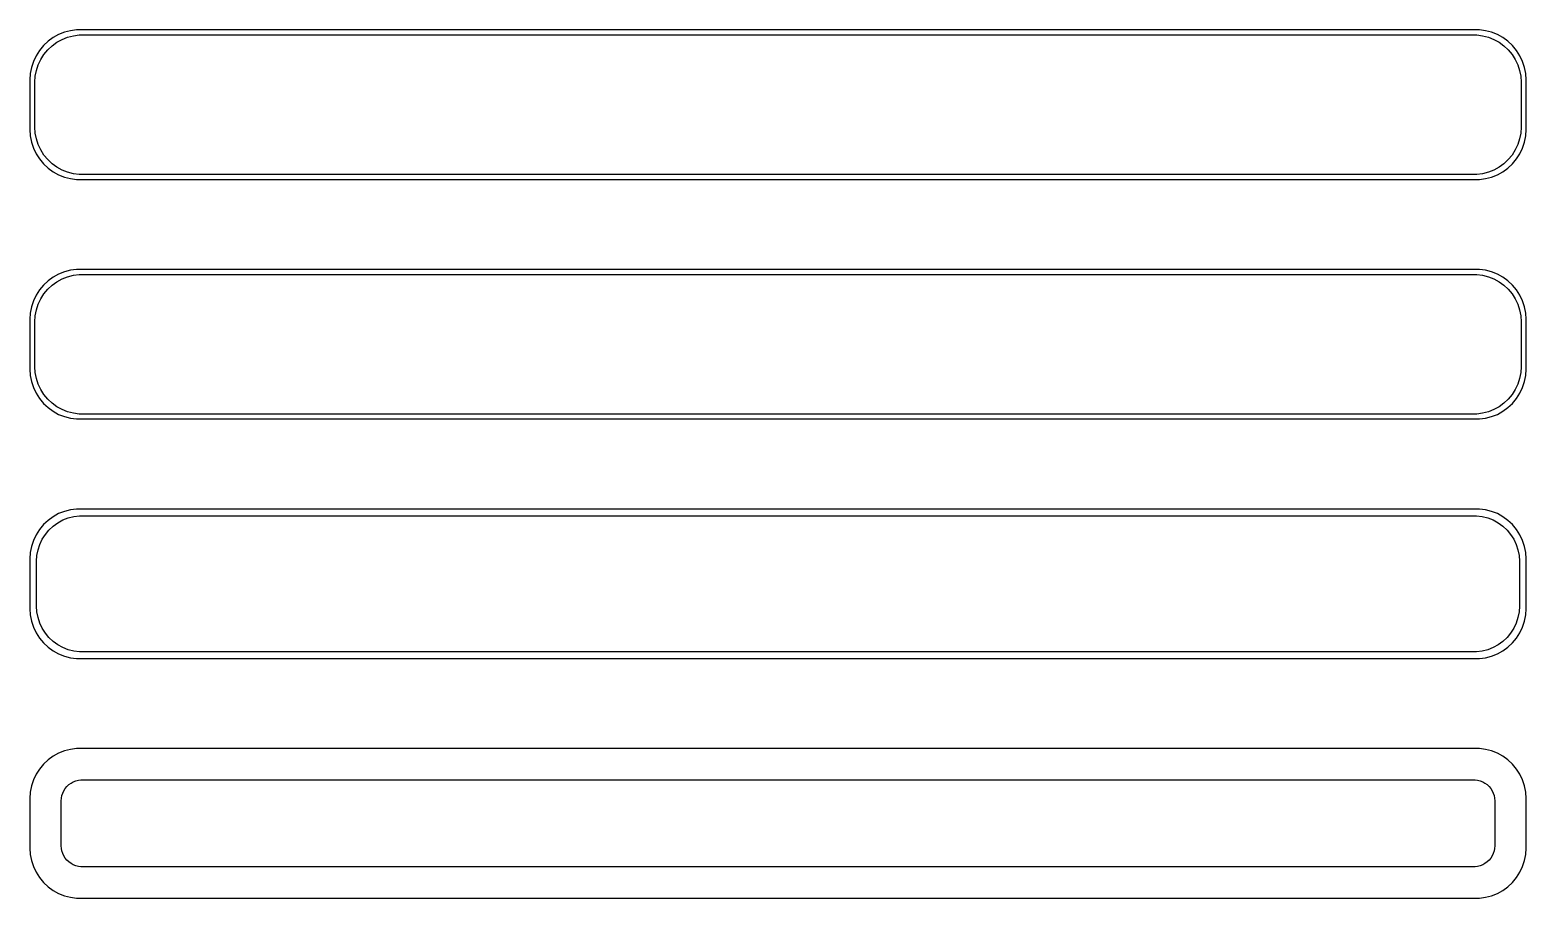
# Model space of a CAD drawing. Header units: metres. Extents: x -75 to 75, y 89 to 175.
import ezdxf

# ---------------------------------------------------------------- set-up
doc = ezdxf.new("R2010")
doc.units = ezdxf.units.M

msp = doc.modelspace()

# ---------------------------------------------------------------- linework, layer by layer
for p, q in [((-73.1871, 174.353), (-73.6448, 173.923)), ((-72.6791, 174.722), (-73.1871, 174.353)), ((-72.7778, 173.91), (-72.2952, 174.261)), ((-72.1289, 175.024), (-72.6791, 174.722)), ((-72.2952, 174.261), (-71.7724, 174.548)), ((-71.5451, 175.255), (-72.1289, 175.024)), ((-71.7724, 174.548), (-71.2178, 174.768)), ((-70.9369, 175.411), (-71.5451, 175.255)), ((-71.2178, 174.768), (-70.6401, 174.916)), ((-70.3139, 175.49), (-70.9369, 175.411)), ((-70.6401, 174.916), (-70.0482, 174.991)), ((70.3139, 175.49), (-70.3139, 175.49)), ((-70.0482, 174.991), (70.0482, 174.991)), ((70.0482, 174.991), (70.6401, 174.916)), ((70.9369, 175.411), (70.3139, 175.49)), ((70.6401, 174.916), (71.2178, 174.768)), ((71.5451, 175.255), (70.9369, 175.411)), ((71.2178, 174.768), (71.7724, 174.548)), ((72.1289, 175.024), (71.5451, 175.255)), ((71.7724, 174.548), (72.2952, 174.261)), ((72.6791, 174.722), (72.1289, 175.024)), ((72.2952, 174.261), (72.7778, 173.91)), ((73.1871, 174.353), (72.6791, 174.722)), ((73.6448, 173.923), (73.1871, 174.353)), ((-74.3815, 172.909), (-74.6489, 172.341)), ((-74.0451, 173.439), (-74.3815, 172.909)), ((-74.1664, 171.999), (-73.9125, 172.538)), ((-73.6448, 173.923), (-74.0451, 173.439)), ((-73.9125, 172.538), (-73.5928, 173.042)), ((-73.5928, 173.042), (-73.2126, 173.502)), ((-73.2126, 173.502), (-72.7778, 173.91)), ((72.7778, 173.91), (73.2126, 173.502)), ((73.2126, 173.502), (73.5928, 173.042)), ((73.5928, 173.042), (73.9125, 172.538)), ((74.0451, 173.439), (73.6448, 173.923)), ((73.9125, 172.538), (74.1664, 171.999)), ((74.3815, 172.909), (74.0451, 173.439)), ((74.6489, 172.341), (74.3815, 172.909)), ((-74.9606, 171.127), (-75, 170.5)), ((-74.8429, 171.743), (-74.9606, 171.127)), ((-74.6489, 172.341), (-74.8429, 171.743)), ((-74.4625, 170.845), (-74.3508, 171.431)), ((-74.3508, 171.431), (-74.1664, 171.999)), ((74.1664, 171.999), (74.3508, 171.431)), ((74.3508, 171.431), (74.4625, 170.845)), ((74.8429, 171.743), (74.6489, 172.341)), ((74.9606, 171.127), (74.8429, 171.743)), ((75, 170.5), (74.9606, 171.127)), ((-75, 170.5), (-75, 165.5)), ((-74.5, 170.25), (-74.4625, 170.845)), ((-74.5, 165.75), (-74.5, 170.25)), ((74.4625, 170.845), (74.5, 170.25)), ((74.5, 170.25), (74.5, 165.75)), ((75, 165.5), (75, 170.5)), ((-75, 165.5), (-74.9606, 164.873)), ((-74.4625, 165.155), (-74.5, 165.75)), ((-74.3508, 164.569), (-74.4625, 165.155)), ((74.4625, 165.155), (74.3508, 164.569)), ((74.5, 165.75), (74.4625, 165.155)), ((74.9606, 164.873), (75, 165.5)), ((-74.9606, 164.873), (-74.8429, 164.257)), ((-74.8429, 164.257), (-74.6489, 163.659)), ((-74.6489, 163.659), (-74.3815, 163.091)), ((-74.1664, 164.001), (-74.3508, 164.569)), ((-73.9125, 163.462), (-74.1664, 164.001)), ((74.1664, 164.001), (73.9125, 163.462)), ((74.3508, 164.569), (74.1664, 164.001)), ((74.3815, 163.091), (74.6489, 163.659)), ((74.6489, 163.659), (74.8429, 164.257)), ((74.8429, 164.257), (74.9606, 164.873)), ((-74.3815, 163.091), (-74.0451, 162.561)), ((-74.0451, 162.561), (-73.6448, 162.077)), ((-73.5928, 162.958), (-73.9125, 163.462)), ((-73.6448, 162.077), (-73.1871, 161.647)), ((-73.2126, 162.498), (-73.5928, 162.958)), ((-72.7778, 162.09), (-73.2126, 162.498)), ((-72.2952, 161.739), (-72.7778, 162.09)), ((72.7778, 162.09), (72.2952, 161.739)), ((73.2126, 162.498), (72.7778, 162.09)), ((73.1871, 161.647), (73.6448, 162.077)), ((73.5928, 162.958), (73.2126, 162.498)), ((73.9125, 163.462), (73.5928, 162.958)), ((73.6448, 162.077), (74.0451, 162.561)), ((74.0451, 162.561), (74.3815, 163.091)), ((-73.1871, 161.647), (-72.6791, 161.278)), ((-72.6791, 161.278), (-72.1289, 160.976)), ((-71.7724, 161.452), (-72.2952, 161.739)), ((-72.1289, 160.976), (-71.5451, 160.745)), ((-71.2178, 161.232), (-71.7724, 161.452)), ((-71.5451, 160.745), (-70.9369, 160.589)), ((-70.6401, 161.084), (-71.2178, 161.232)), ((-70.9369, 160.589), (-70.3139, 160.51)), ((-70.0482, 161.009), (-70.6401, 161.084)), ((-70.3139, 160.51), (70.3139, 160.51)), ((70.0482, 161.009), (-70.0482, 161.009)), ((70.6401, 161.084), (70.0482, 161.009)), ((70.3139, 160.51), (70.9369, 160.589)), ((71.2178, 161.232), (70.6401, 161.084)), ((70.9369, 160.589), (71.5451, 160.745)), ((71.7724, 161.452), (71.2178, 161.232)), ((71.5451, 160.745), (72.1289, 160.976)), ((72.2952, 161.739), (71.7724, 161.452)), ((72.1289, 160.976), (72.6791, 161.278)), ((72.6791, 161.278), (73.1871, 161.647)), ((-73.1871, 150.353), (-73.6448, 149.923)), ((-72.6791, 150.722), (-73.1871, 150.353)), ((-72.7778, 149.91), (-72.2952, 150.261)), ((-72.1289, 151.024), (-72.6791, 150.722)), ((-72.2952, 150.261), (-71.7724, 150.548)), ((-71.5451, 151.255), (-72.1289, 151.024)), ((-71.7724, 150.548), (-71.2178, 150.768)), ((-70.9369, 151.411), (-71.5451, 151.255)), ((-71.2178, 150.768), (-70.6401, 150.916)), ((-70.3139, 151.49), (-70.9369, 151.411)), ((-70.6401, 150.916), (-70.0482, 150.991)), ((70.3139, 151.49), (-70.3139, 151.49)), ((-70.0482, 150.991), (70.0482, 150.991)), ((70.0482, 150.991), (70.6401, 150.916)), ((70.9369, 151.411), (70.3139, 151.49)), ((70.6401, 150.916), (71.2178, 150.768)), ((71.5451, 151.255), (70.9369, 151.411)), ((71.2178, 150.768), (71.7724, 150.548)), ((72.1289, 151.024), (71.5451, 151.255)), ((71.7724, 150.548), (72.2952, 150.261)), ((72.6791, 150.722), (72.1289, 151.024)), ((72.2952, 150.261), (72.7778, 149.91)), ((73.1871, 150.353), (72.6791, 150.722)), ((73.6448, 149.923), (73.1871, 150.353)), ((-74.3815, 148.909), (-74.6489, 148.341)), ((-74.0451, 149.439), (-74.3815, 148.909)), ((-74.1664, 147.999), (-73.9125, 148.538)), ((-73.6448, 149.923), (-74.0451, 149.439)), ((-73.9125, 148.538), (-73.5928, 149.042)), ((-73.5928, 149.042), (-73.2126, 149.502)), ((-73.2126, 149.502), (-72.7778, 149.91)), ((72.7778, 149.91), (73.2126, 149.502)), ((73.2126, 149.502), (73.5928, 149.042)), ((73.5928, 149.042), (73.9125, 148.538)), ((74.0451, 149.439), (73.6448, 149.923)), ((73.9125, 148.538), (74.1664, 147.999)), ((74.3815, 148.909), (74.0451, 149.439)), ((74.6489, 148.341), (74.3815, 148.909)), ((-74.9606, 147.127), (-75, 146.5)), ((-74.8429, 147.743), (-74.9606, 147.127)), ((-74.6489, 148.341), (-74.8429, 147.743)), ((-74.4625, 146.845), (-74.3508, 147.431)), ((-74.3508, 147.431), (-74.1664, 147.999)), ((74.1664, 147.999), (74.3508, 147.431)), ((74.3508, 147.431), (74.4625, 146.845)), ((74.8429, 147.743), (74.6489, 148.341)), ((74.9606, 147.127), (74.8429, 147.743)), ((75, 146.5), (74.9606, 147.127)), ((-75, 146.5), (-75, 141.5)), ((-74.5, 146.25), (-74.4625, 146.845)), ((-74.5, 141.75), (-74.5, 146.25)), ((74.4625, 146.845), (74.5, 146.25)), ((74.5, 146.25), (74.5, 141.75)), ((75, 141.5), (75, 146.5)), ((-75, 141.5), (-74.9606, 140.873)), ((-74.4625, 141.155), (-74.5, 141.75)), ((-74.3508, 140.569), (-74.4625, 141.155)), ((74.4625, 141.155), (74.3508, 140.569)), ((74.5, 141.75), (74.4625, 141.155)), ((74.9606, 140.873), (75, 141.5)), ((-74.9606, 140.873), (-74.8429, 140.257)), ((-74.8429, 140.257), (-74.6489, 139.659)), ((-74.6489, 139.659), (-74.3815, 139.091)), ((-74.1664, 140.001), (-74.3508, 140.569)), ((-73.9125, 139.462), (-74.1664, 140.001)), ((74.1664, 140.001), (73.9125, 139.462)), ((74.3508, 140.569), (74.1664, 140.001)), ((74.3815, 139.091), (74.6489, 139.659)), ((74.6489, 139.659), (74.8429, 140.257)), ((74.8429, 140.257), (74.9606, 140.873)), ((-74.3815, 139.091), (-74.0451, 138.561)), ((-74.0451, 138.561), (-73.6448, 138.077)), ((-73.5928, 138.958), (-73.9125, 139.462)), ((-73.6448, 138.077), (-73.1871, 137.647)), ((-73.2126, 138.498), (-73.5928, 138.958)), ((-72.7778, 138.09), (-73.2126, 138.498)), ((-72.2952, 137.739), (-72.7778, 138.09)), ((72.7778, 138.09), (72.2952, 137.739)), ((73.2126, 138.498), (72.7778, 138.09)), ((73.1871, 137.647), (73.6448, 138.077)), ((73.5928, 138.958), (73.2126, 138.498)), ((73.9125, 139.462), (73.5928, 138.958)), ((73.6448, 138.077), (74.0451, 138.561)), ((74.0451, 138.561), (74.3815, 139.091)), ((-73.1871, 137.647), (-72.6791, 137.278)), ((-72.6791, 137.278), (-72.1289, 136.976)), ((-71.7724, 137.452), (-72.2952, 137.739)), ((-72.1289, 136.976), (-71.5451, 136.745)), ((-71.2178, 137.232), (-71.7724, 137.452)), ((-71.5451, 136.745), (-70.9369, 136.589)), ((-70.6401, 137.084), (-71.2178, 137.232)), ((-70.9369, 136.589), (-70.3139, 136.51)), ((-70.0482, 137.009), (-70.6401, 137.084)), ((-70.3139, 136.51), (70.3139, 136.51)), ((70.0482, 137.009), (-70.0482, 137.009)), ((70.6401, 137.084), (70.0482, 137.009)), ((70.3139, 136.51), (70.9369, 136.589)), ((71.2178, 137.232), (70.6401, 137.084)), ((70.9369, 136.589), (71.5451, 136.745)), ((71.7724, 137.452), (71.2178, 137.232)), ((71.5451, 136.745), (72.1289, 136.976)), ((72.2952, 137.739), (71.7724, 137.452)), ((72.1289, 136.976), (72.6791, 137.278)), ((72.6791, 137.278), (73.1871, 137.647)), ((-73.1871, 126.353), (-73.6448, 125.923)), ((-72.6791, 126.722), (-73.1871, 126.353)), ((-72.1289, 127.024), (-72.6791, 126.722)), ((-72.6684, 125.778), (-72.2032, 126.116)), ((-72.2032, 126.116), (-71.6994, 126.393)), ((-71.5451, 127.255), (-72.1289, 127.024)), ((-71.6994, 126.393), (-71.1648, 126.604)), ((-70.9369, 127.411), (-71.5451, 127.255)), ((-71.1648, 126.604), (-70.6079, 126.747)), ((-70.3139, 127.49), (-70.9369, 127.411)), ((-70.6079, 126.747), (-70.0375, 126.819)), ((70.3139, 127.49), (-70.3139, 127.49)), ((-70.0375, 126.819), (70.0375, 126.819)), ((70.0375, 126.819), (70.6079, 126.747)), ((70.9369, 127.411), (70.3139, 127.49)), ((70.6079, 126.747), (71.1648, 126.604)), ((71.5451, 127.255), (70.9369, 127.411)), ((71.1648, 126.604), (71.6994, 126.393)), ((72.1289, 127.024), (71.5451, 127.255)), ((71.6994, 126.393), (72.2032, 126.116)), ((72.6791, 126.722), (72.1289, 127.024)), ((72.2032, 126.116), (72.6684, 125.778)), ((73.1871, 126.353), (72.6791, 126.722)), ((73.6448, 125.923), (73.1871, 126.353)), ((-74.3815, 124.909), (-74.6489, 124.341)), ((-74.0451, 125.439), (-74.3815, 124.909)), ((-73.6448, 125.923), (-74.0451, 125.439)), ((-73.7621, 124.456), (-73.454, 124.941)), ((-73.454, 124.941), (-73.0875, 125.384)), ((-73.0875, 125.384), (-72.6684, 125.778)), ((72.6684, 125.778), (73.0875, 125.384)), ((73.0875, 125.384), (73.454, 124.941)), ((73.454, 124.941), (73.7621, 124.456)), ((74.0451, 125.439), (73.6448, 125.923)), ((74.3815, 124.909), (74.0451, 125.439)), ((74.6489, 124.341), (74.3815, 124.909)), ((-74.9606, 123.127), (-75, 122.5)), ((-74.8429, 123.743), (-74.9606, 123.127)), ((-74.6489, 124.341), (-74.8429, 123.743)), ((-74.2923, 122.824), (-74.1846, 123.389)), ((-74.1846, 123.389), (-74.0069, 123.935)), ((-74.0069, 123.935), (-73.7621, 124.456)), ((73.7621, 124.456), (74.0069, 123.935)), ((74.0069, 123.935), (74.1846, 123.389)), ((74.1846, 123.389), (74.2923, 122.824)), ((74.8429, 123.743), (74.6489, 124.341)), ((74.9606, 123.127), (74.8429, 123.743)), ((75, 122.5), (74.9606, 123.127)), ((-75, 122.5), (-75, 117.5)), ((-74.3284, 122.25), (-74.2923, 122.824)), ((-74.3284, 117.75), (-74.3284, 122.25)), ((74.2923, 122.824), (74.3284, 122.25)), ((74.3284, 122.25), (74.3284, 117.75)), ((75, 117.5), (75, 122.5)), ((-75, 117.5), (-74.9606, 116.873)), ((-74.2923, 117.176), (-74.3284, 117.75)), ((-74.1846, 116.611), (-74.2923, 117.176)), ((74.2923, 117.176), (74.1846, 116.611)), ((74.3284, 117.75), (74.2923, 117.176)), ((74.9606, 116.873), (75, 117.5)), ((-74.9606, 116.873), (-74.8429, 116.257)), ((-74.8429, 116.257), (-74.6489, 115.659)), ((-74.6489, 115.659), (-74.3815, 115.091)), ((-74.0069, 116.065), (-74.1846, 116.611)), ((-73.7621, 115.544), (-74.0069, 116.065)), ((-73.454, 115.059), (-73.7621, 115.544)), ((73.7621, 115.544), (73.454, 115.059)), ((74.0069, 116.065), (73.7621, 115.544)), ((74.1846, 116.611), (74.0069, 116.065)), ((74.3815, 115.091), (74.6489, 115.659)), ((74.6489, 115.659), (74.8429, 116.257)), ((74.8429, 116.257), (74.9606, 116.873)), ((-74.3815, 115.091), (-74.0451, 114.561)), ((-74.0451, 114.561), (-73.6448, 114.077)), ((-73.6448, 114.077), (-73.1871, 113.647)), ((-73.0875, 114.616), (-73.454, 115.059)), ((-72.6684, 114.222), (-73.0875, 114.616)), ((-72.2032, 113.884), (-72.6684, 114.222)), ((72.6684, 114.222), (72.2032, 113.884)), ((73.0875, 114.616), (72.6684, 114.222)), ((73.454, 115.059), (73.0875, 114.616)), ((73.1871, 113.647), (73.6448, 114.077)), ((73.6448, 114.077), (74.0451, 114.561)), ((74.0451, 114.561), (74.3815, 115.091)), ((-73.1871, 113.647), (-72.6791, 113.278)), ((-72.6791, 113.278), (-72.1289, 112.976)), ((-71.6994, 113.607), (-72.2032, 113.884)), ((-72.1289, 112.976), (-71.5451, 112.745)), ((-71.1648, 113.396), (-71.6994, 113.607)), ((-71.5451, 112.745), (-70.9369, 112.589)), ((-70.6079, 113.253), (-71.1648, 113.396)), ((-70.9369, 112.589), (-70.3139, 112.51)), ((-70.0375, 113.181), (-70.6079, 113.253)), ((-70.3139, 112.51), (70.3139, 112.51)), ((70.0375, 113.181), (-70.0375, 113.181)), ((70.6079, 113.253), (70.0375, 113.181)), ((70.3139, 112.51), (70.9369, 112.589)), ((71.1648, 113.396), (70.6079, 113.253)), ((70.9369, 112.589), (71.5451, 112.745)), ((71.6994, 113.607), (71.1648, 113.396)), ((71.5451, 112.745), (72.1289, 112.976)), ((72.2032, 113.884), (71.6994, 113.607)), ((72.1289, 112.976), (72.6791, 113.278)), ((72.6791, 113.278), (73.1871, 113.647)), ((-73.1871, 102.353), (-73.6448, 101.923)), ((-72.6791, 102.722), (-73.1871, 102.353)), ((-72.1289, 103.024), (-72.6791, 102.722)), ((-71.5451, 103.255), (-72.1289, 103.024)), ((-70.9369, 103.411), (-71.5451, 103.255)), ((-70.3139, 103.49), (-70.9369, 103.411)), ((70.3139, 103.49), (-70.3139, 103.49)), ((70.9369, 103.411), (70.3139, 103.49)), ((71.5451, 103.255), (70.9369, 103.411)), ((72.1289, 103.024), (71.5451, 103.255)), ((72.6791, 102.722), (72.1289, 103.024)), ((73.1871, 102.353), (72.6791, 102.722)), ((73.6448, 101.923), (73.1871, 102.353)), ((-74.3815, 100.909), (-74.6489, 100.341)), ((-74.0451, 101.439), (-74.3815, 100.909)), ((-73.6448, 101.923), (-74.0451, 101.439)), ((74.0451, 101.439), (73.6448, 101.923)), ((74.3815, 100.909), (74.0451, 101.439)), ((74.6489, 100.341), (74.3815, 100.909)), ((-74.9606, 99.1267), (-75, 98.5)), ((-74.8429, 99.7434), (-74.9606, 99.1267)), ((-74.6489, 100.341), (-74.8429, 99.7434)), ((-71.7934, 98.7746), (-71.7115, 99.0266)), ((-71.7115, 99.0266), (-71.5987, 99.2663)), ((-71.5987, 99.2663), (-71.4567, 99.49)), ((-71.4567, 99.49), (-71.2879, 99.6941)), ((-71.2879, 99.6941), (-71.0947, 99.8755)), ((-71.0947, 99.8755), (-70.8804, 100.031)), ((-70.8804, 100.031), (-70.6482, 100.159)), ((-70.6482, 100.159), (-70.4019, 100.256)), ((-70.4019, 100.256), (-70.1453, 100.322)), ((-70.1453, 100.322), (-69.8825, 100.355)), ((-69.8825, 100.355), (69.8825, 100.355)), ((69.8825, 100.355), (70.1453, 100.322)), ((70.1453, 100.322), (70.4019, 100.256)), ((70.4019, 100.256), (70.6482, 100.159)), ((70.6482, 100.159), (70.8804, 100.031)), ((70.8804, 100.031), (71.0947, 99.8755)), ((71.0947, 99.8755), (71.2879, 99.6941)), ((71.2879, 99.6941), (71.4567, 99.49)), ((71.4567, 99.49), (71.5987, 99.2663)), ((71.5987, 99.2663), (71.7115, 99.0266)), ((71.7115, 99.0266), (71.7934, 98.7746)), ((74.8429, 99.7434), (74.6489, 100.341)), ((74.9606, 99.1267), (74.8429, 99.7434)), ((75, 98.5), (74.9606, 99.1267)), ((-75, 98.5), (-75, 93.5)), ((-71.8596, 98.25), (-71.843, 98.5144)), ((-71.8596, 93.75), (-71.8596, 98.25)), ((-71.843, 98.5144), (-71.7934, 98.7746)), ((71.7934, 98.7746), (71.843, 98.5144)), ((71.843, 98.5144), (71.8596, 98.25)), ((71.8596, 98.25), (71.8596, 93.75)), ((75, 93.5), (75, 98.5)), ((-75, 93.5), (-74.9606, 92.8733)), ((-71.843, 93.4856), (-71.8596, 93.75)), ((-71.7934, 93.2254), (-71.843, 93.4856)), ((-71.7115, 92.9734), (-71.7934, 93.2254)), ((71.7934, 93.2254), (71.7115, 92.9734)), ((71.843, 93.4856), (71.7934, 93.2254)), ((71.8596, 93.75), (71.843, 93.4856)), ((74.9606, 92.8733), (75, 93.5)), ((-74.9606, 92.8733), (-74.8429, 92.2566)), ((-74.8429, 92.2566), (-74.6489, 91.6594)), ((-74.6489, 91.6594), (-74.3815, 91.0912)), ((-71.5987, 92.7337), (-71.7115, 92.9734)), ((-71.4567, 92.51), (-71.5987, 92.7337)), ((-71.2879, 92.3059), (-71.4567, 92.51)), ((-71.0947, 92.1245), (-71.2879, 92.3059)), ((-70.8804, 91.9688), (-71.0947, 92.1245)), ((-70.6482, 91.8412), (-70.8804, 91.9688)), ((-70.4019, 91.7436), (-70.6482, 91.8412)), ((-70.1453, 91.6777), (-70.4019, 91.7436)), ((-69.8825, 91.6445), (-70.1453, 91.6777)), ((69.8825, 91.6445), (-69.8825, 91.6445)), ((70.1453, 91.6777), (69.8825, 91.6445)), ((70.4019, 91.7436), (70.1453, 91.6777)), ((70.6482, 91.8412), (70.4019, 91.7436)), ((70.8804, 91.9688), (70.6482, 91.8412)), ((71.0947, 92.1245), (70.8804, 91.9688)), ((71.2879, 92.3059), (71.0947, 92.1245)), ((71.4567, 92.51), (71.2879, 92.3059)), ((71.5987, 92.7337), (71.4567, 92.51)), ((71.7115, 92.9734), (71.5987, 92.7337)), ((74.3815, 91.0912), (74.6489, 91.6594)), ((74.6489, 91.6594), (74.8429, 92.2566)), ((74.8429, 92.2566), (74.9606, 92.8733)), ((-74.3815, 91.0912), (-74.0451, 90.5611)), ((-74.0451, 90.5611), (-73.6448, 90.0773)), ((-73.6448, 90.0773), (-73.1871, 89.6474)), ((73.1871, 89.6474), (73.6448, 90.0773)), ((73.6448, 90.0773), (74.0451, 90.5611)), ((74.0451, 90.5611), (74.3815, 91.0912)), ((-73.1871, 89.6474), (-72.6791, 89.2784)), ((-72.6791, 89.2784), (-72.1289, 88.9759)), ((-72.1289, 88.9759), (-71.5451, 88.7447)), ((-71.5451, 88.7447), (-70.9369, 88.5886)), ((-70.9369, 88.5886), (-70.3139, 88.5099)), ((-70.3139, 88.5099), (70.3139, 88.5099)), ((70.3139, 88.5099), (70.9369, 88.5886)), ((70.9369, 88.5886), (71.5451, 88.7447)), ((71.5451, 88.7447), (72.1289, 88.9759)), ((72.1289, 88.9759), (72.6791, 89.2784)), ((72.6791, 89.2784), (73.1871, 89.6474))]:
    msp.add_line(p, q)

doc.saveas('drawing.dxf')
